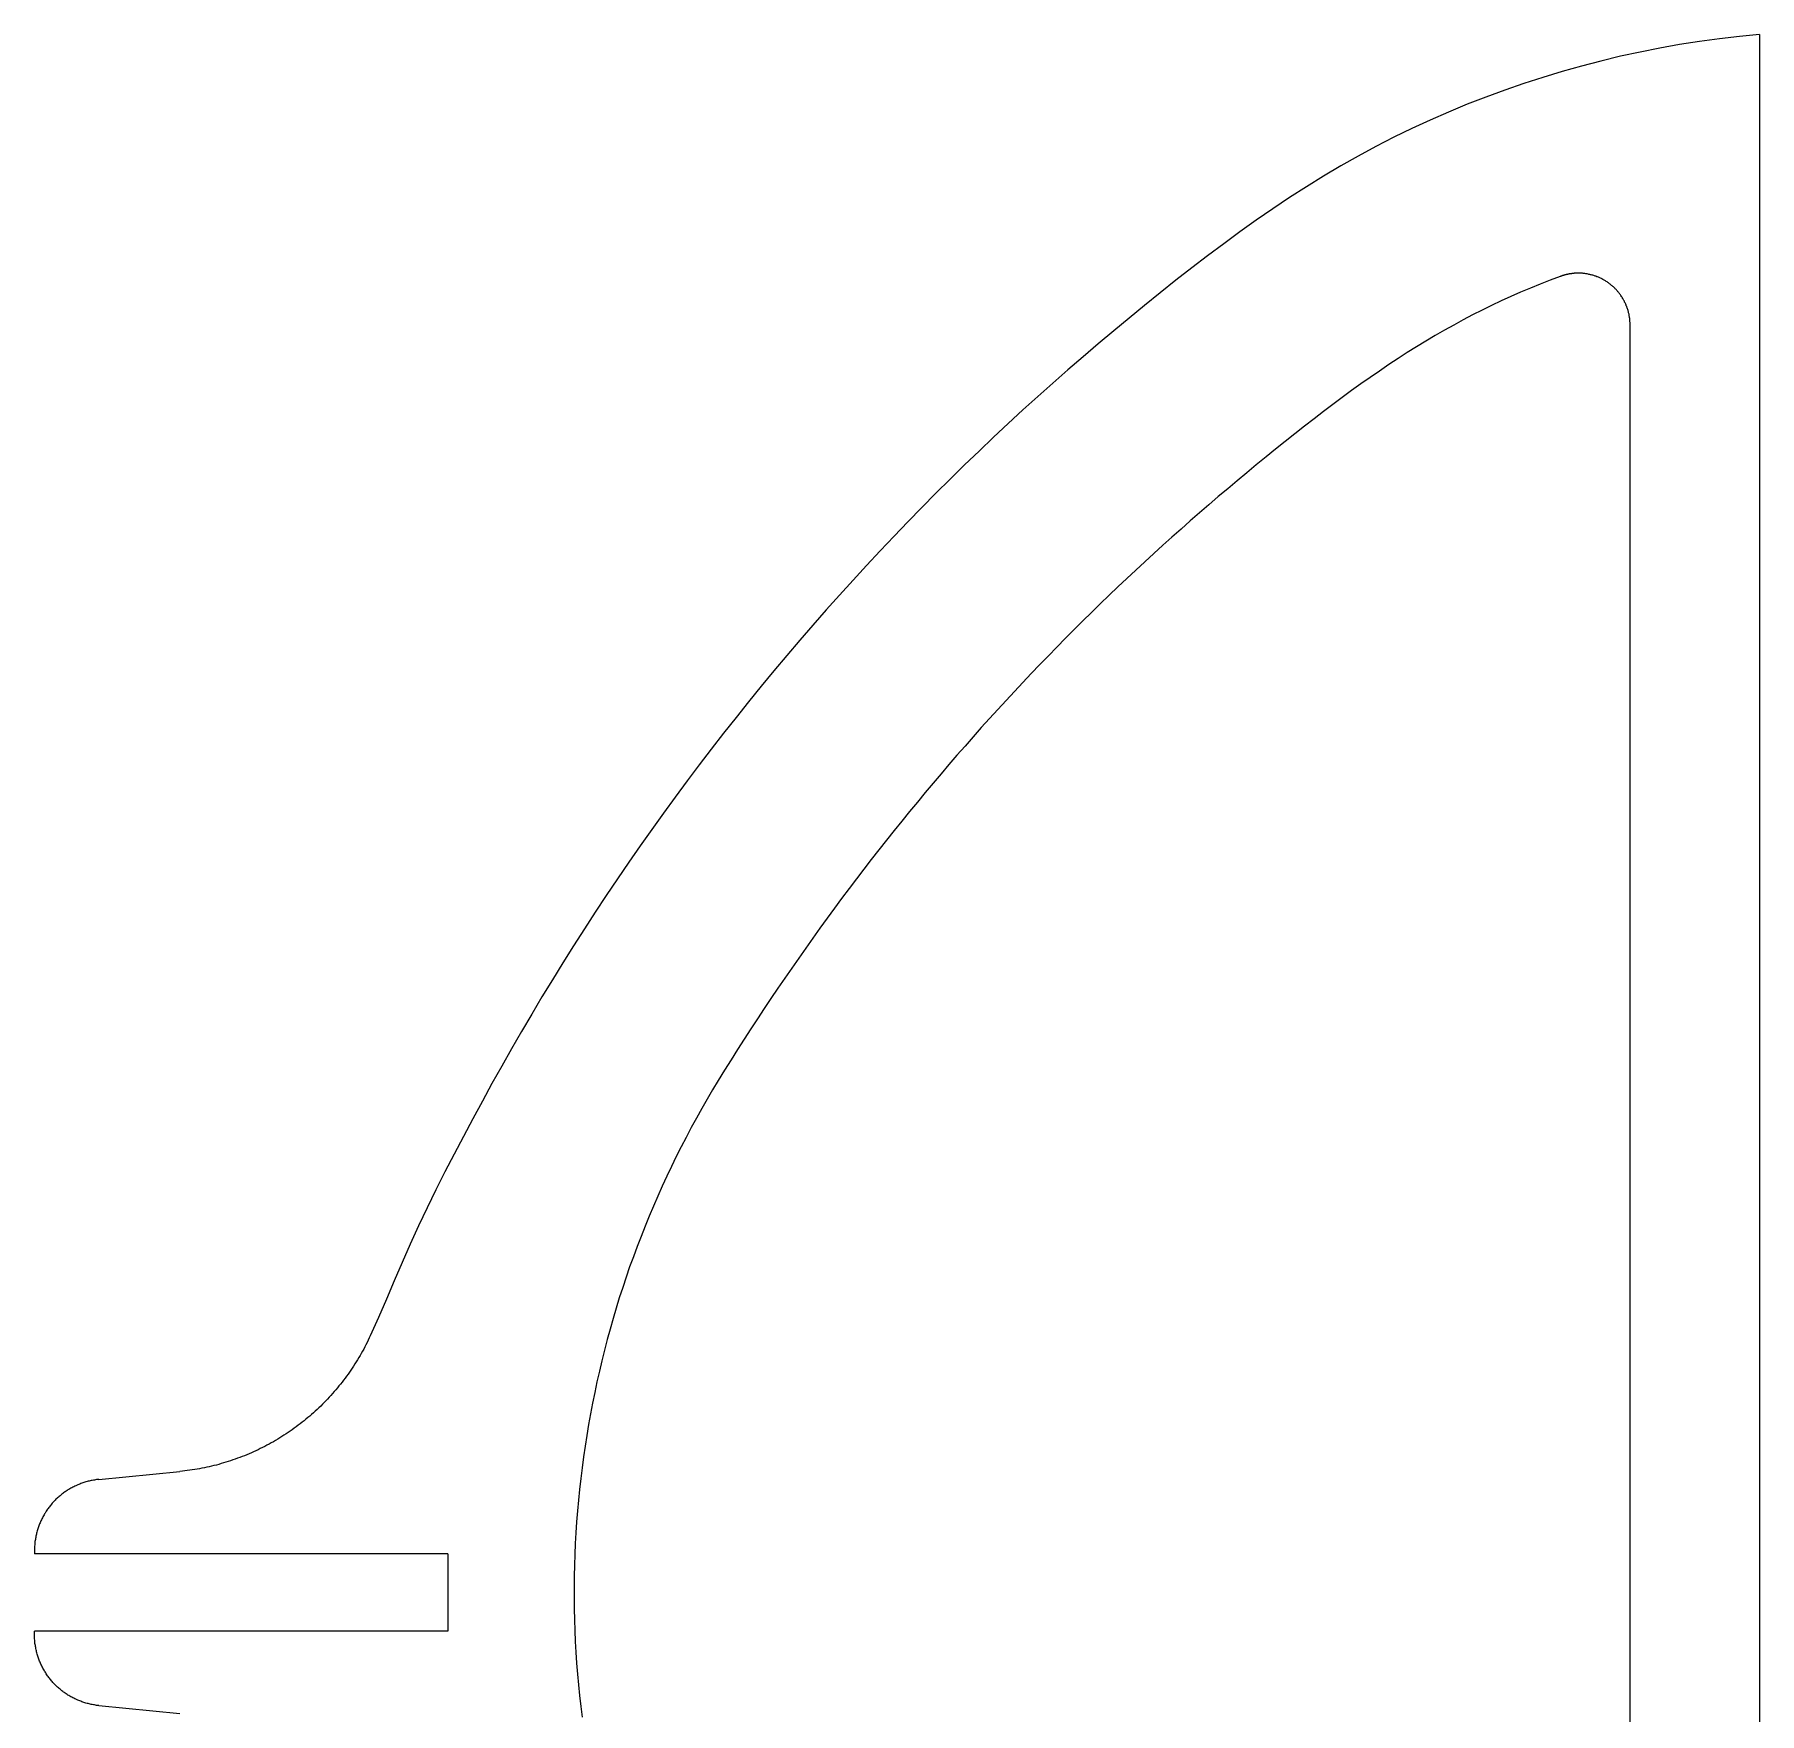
# Model space of a CAD drawing. Header units: metres. Extents: x -139 to -6, y -120 to 120.
# Drawn here: x -139.3 to -6, y -9.4 to 120.4 of the extents above; entities that cross this region are included whole.
import ezdxf

# ---------------------------------------------------------------- set-up
doc = ezdxf.new("R2010")
doc.units = ezdxf.units.M

msp = doc.modelspace()

# ---------------------------------------------------------------- linework, layer by layer
for p, q in [((-9.09, 120.06), (-10.63, 119.85)), ((-7.55, 120.24), (-9.09, 120.06)), ((-6, 120.39), (-7.55, 120.24)), ((-6, 120.39), (-6, -120.39)), ((-16.74, 118.71), (-18.25, 118.34)), ((-15.22, 119.04), (-16.74, 118.71)), ((-13.7, 119.34), (-15.22, 119.04)), ((-12.17, 119.61), (-13.7, 119.34)), ((-10.63, 119.85), (-12.17, 119.61)), ((-21.25, 117.53), (-22.74, 117.08)), ((-19.76, 117.95), (-21.25, 117.53)), ((-18.25, 118.34), (-19.76, 117.95)), ((-25.69, 116.1), (-27.15, 115.56)), ((-24.22, 116.6), (-25.69, 116.1)), ((-22.74, 117.08), (-24.22, 116.6)), ((-28.59, 115), (-30.03, 114.4)), ((-27.15, 115.56), (-28.59, 115)), ((-31.45, 113.78), (-32.86, 113.13)), ((-30.03, 114.4), (-31.45, 113.78)), ((-34.26, 112.45), (-35.64, 111.74)), ((-32.86, 113.13), (-34.26, 112.45)), ((-37, 111), (-38.35, 110.24)), ((-35.64, 111.74), (-37, 111)), ((-39.69, 109.44), (-41.01, 108.63)), ((-38.35, 110.24), (-39.69, 109.44)), ((-41.01, 108.63), (-42.32, 107.79)), ((-43.61, 106.93), (-44.89, 106.05)), ((-42.32, 107.79), (-43.61, 106.93)), ((-44.89, 106.05), (-46.15, 105.15)), ((-47.4, 104.23), (-48.64, 103.3)), ((-46.15, 105.15), (-47.4, 104.23)), ((-48.64, 103.3), (-49.87, 102.35)), ((-51.09, 101.4), (-52.3, 100.43)), ((-49.87, 102.35), (-51.09, 101.4)), ((-22.17, 101.41), (-22.94, 101.1)), ((-21.39, 101.7), (-22.17, 101.41)), ((-21.38, 101.7), (-21.39, 101.7)), ((-21.36, 101.71), (-21.38, 101.7)), ((-21.35, 101.71), (-21.36, 101.71)), ((-21.33, 101.72), (-21.35, 101.71)), ((-21.32, 101.72), (-21.33, 101.72)), ((-21.31, 101.73), (-21.32, 101.72)), ((-21.29, 101.73), (-21.31, 101.73)), ((-21.28, 101.74), (-21.29, 101.73)), ((-21.27, 101.74), (-21.28, 101.74)), ((-21.25, 101.75), (-21.27, 101.74)), ((-21.24, 101.75), (-21.25, 101.75)), ((-21.23, 101.76), (-21.24, 101.75)), ((-21.21, 101.76), (-21.23, 101.76)), ((-21.2, 101.76), (-21.21, 101.76)), ((-21.19, 101.77), (-21.2, 101.76)), ((-21.17, 101.77), (-21.19, 101.77)), ((-21.16, 101.78), (-21.17, 101.77)), ((-21.14, 101.78), (-21.16, 101.78)), ((-21.13, 101.78), (-21.14, 101.78)), ((-21.12, 101.79), (-21.13, 101.78)), ((-21.1, 101.79), (-21.12, 101.79)), ((-21.09, 101.8), (-21.1, 101.79)), ((-21.08, 101.8), (-21.09, 101.8)), ((-21.06, 101.8), (-21.08, 101.8)), ((-21.05, 101.81), (-21.06, 101.8)), ((-21.03, 101.81), (-21.05, 101.81)), ((-21.02, 101.82), (-21.03, 101.81)), ((-21.01, 101.82), (-21.02, 101.82)), ((-20.99, 101.82), (-21.01, 101.82)), ((-20.98, 101.83), (-20.99, 101.82)), ((-20.96, 101.83), (-20.98, 101.83)), ((-20.95, 101.83), (-20.96, 101.83)), ((-20.94, 101.84), (-20.95, 101.83)), ((-20.92, 101.84), (-20.94, 101.84)), ((-20.91, 101.84), (-20.92, 101.84)), ((-20.89, 101.85), (-20.91, 101.84)), ((-20.88, 101.85), (-20.89, 101.85)), ((-20.87, 101.85), (-20.88, 101.85)), ((-20.85, 101.86), (-20.87, 101.85)), ((-20.84, 101.86), (-20.85, 101.86)), ((-20.82, 101.86), (-20.84, 101.86)), ((-20.81, 101.86), (-20.82, 101.86)), ((-20.8, 101.87), (-20.81, 101.86)), ((-20.78, 101.87), (-20.8, 101.87)), ((-20.77, 101.87), (-20.78, 101.87)), ((-20.75, 101.88), (-20.77, 101.87)), ((-20.74, 101.88), (-20.75, 101.88)), ((-20.73, 101.88), (-20.74, 101.88)), ((-20.71, 101.88), (-20.73, 101.88)), ((-20.7, 101.89), (-20.71, 101.88)), ((-20.68, 101.89), (-20.7, 101.89)), ((-20.67, 101.89), (-20.68, 101.89)), ((-20.66, 101.89), (-20.67, 101.89)), ((-20.64, 101.9), (-20.66, 101.89)), ((-20.63, 101.9), (-20.64, 101.9)), ((-20.61, 101.9), (-20.63, 101.9)), ((-20.6, 101.9), (-20.61, 101.9)), ((-20.59, 101.9), (-20.6, 101.9)), ((-20.57, 101.91), (-20.59, 101.9)), ((-20.56, 101.91), (-20.57, 101.91)), ((-20.54, 101.91), (-20.56, 101.91)), ((-20.53, 101.91), (-20.54, 101.91)), ((-20.51, 101.91), (-20.53, 101.91)), ((-20.5, 101.92), (-20.51, 101.91)), ((-20.49, 101.92), (-20.5, 101.92)), ((-20.47, 101.92), (-20.49, 101.92)), ((-20.46, 101.92), (-20.47, 101.92)), ((-20.44, 101.92), (-20.46, 101.92)), ((-20.43, 101.92), (-20.44, 101.92)), ((-20.41, 101.93), (-20.43, 101.92)), ((-20.4, 101.93), (-20.41, 101.93)), ((-20.39, 101.93), (-20.4, 101.93)), ((-20.37, 101.93), (-20.39, 101.93)), ((-20.36, 101.93), (-20.37, 101.93)), ((-20.34, 101.93), (-20.36, 101.93)), ((-20.33, 101.93), (-20.34, 101.93)), ((-20.31, 101.94), (-20.33, 101.93)), ((-20.3, 101.94), (-20.31, 101.94)), ((-20.29, 101.94), (-20.3, 101.94)), ((-20.27, 101.94), (-20.29, 101.94)), ((-20.26, 101.94), (-20.27, 101.94)), ((-20.24, 101.94), (-20.26, 101.94)), ((-20.23, 101.94), (-20.24, 101.94)), ((-20.21, 101.94), (-20.23, 101.94)), ((-20.2, 101.94), (-20.21, 101.94)), ((-20.19, 101.94), (-20.2, 101.94)), ((-20.17, 101.94), (-20.19, 101.94)), ((-20.16, 101.94), (-20.17, 101.94)), ((-20.14, 101.95), (-20.16, 101.94)), ((-20.13, 101.95), (-20.14, 101.95)), ((-20.11, 101.95), (-20.13, 101.95)), ((-20.1, 101.95), (-20.11, 101.95)), ((-20.09, 101.95), (-20.1, 101.95)), ((-20.07, 101.95), (-20.09, 101.95)), ((-20.06, 101.95), (-20.07, 101.95)), ((-20.04, 101.95), (-20.06, 101.95)), ((-20.03, 101.95), (-20.04, 101.95)), ((-20.01, 101.95), (-20.03, 101.95)), ((-20, 101.95), (-20.01, 101.95)), ((-19.94, 101.95), (-20, 101.95)), ((-19.87, 101.95), (-19.94, 101.95)), ((-19.81, 101.94), (-19.87, 101.95)), ((-19.75, 101.94), (-19.81, 101.94)), ((-19.68, 101.94), (-19.75, 101.94)), ((-19.62, 101.93), (-19.68, 101.94)), ((-19.56, 101.92), (-19.62, 101.93)), ((-19.49, 101.92), (-19.56, 101.92)), ((-19.43, 101.91), (-19.49, 101.92)), ((-19.37, 101.9), (-19.43, 101.91)), ((-19.31, 101.89), (-19.37, 101.9)), ((-19.24, 101.88), (-19.31, 101.89)), ((-19.18, 101.86), (-19.24, 101.88)), ((-19.12, 101.85), (-19.18, 101.86)), ((-19.06, 101.83), (-19.12, 101.85)), ((-19, 101.82), (-19.06, 101.83)), ((-18.93, 101.8), (-19, 101.82)), ((-18.87, 101.79), (-18.93, 101.8)), ((-18.81, 101.77), (-18.87, 101.79)), ((-18.75, 101.75), (-18.81, 101.77)), ((-18.69, 101.73), (-18.75, 101.75)), ((-18.63, 101.71), (-18.69, 101.73)), ((-18.57, 101.68), (-18.63, 101.71)), ((-18.51, 101.66), (-18.57, 101.68)), ((-18.45, 101.64), (-18.51, 101.66)), ((-18.4, 101.61), (-18.45, 101.64)), ((-18.34, 101.59), (-18.4, 101.61)), ((-18.28, 101.56), (-18.34, 101.59)), ((-18.22, 101.53), (-18.28, 101.56)), ((-18.17, 101.5), (-18.22, 101.53)), ((-18.11, 101.47), (-18.17, 101.5)), ((-18.06, 101.44), (-18.11, 101.47)), ((-18, 101.41), (-18.06, 101.44)), ((-17.95, 101.38), (-18, 101.41)), ((-17.89, 101.35), (-17.95, 101.38)), ((-17.84, 101.31), (-17.89, 101.35)), ((-17.78, 101.28), (-17.84, 101.31)), ((-52.3, 100.43), (-53.51, 99.46)), ((-25.22, 100.14), (-25.96, 99.8)), ((-24.46, 100.47), (-25.22, 100.14)), ((-23.7, 100.79), (-24.46, 100.47)), ((-22.94, 101.1), (-23.7, 100.79)), ((-17.73, 101.24), (-17.78, 101.28)), ((-17.68, 101.21), (-17.73, 101.24)), ((-17.63, 101.17), (-17.68, 101.21)), ((-17.58, 101.13), (-17.63, 101.17)), ((-17.53, 101.09), (-17.58, 101.13)), ((-17.48, 101.05), (-17.53, 101.09)), ((-17.43, 101.01), (-17.48, 101.05)), ((-17.38, 100.97), (-17.43, 101.01)), ((-17.33, 100.93), (-17.38, 100.97)), ((-17.29, 100.89), (-17.33, 100.93)), ((-17.24, 100.84), (-17.29, 100.89)), ((-17.19, 100.8), (-17.24, 100.84)), ((-17.15, 100.75), (-17.19, 100.8)), ((-17.11, 100.71), (-17.15, 100.75)), ((-17.06, 100.66), (-17.11, 100.71)), ((-17.02, 100.61), (-17.06, 100.66)), ((-16.98, 100.57), (-17.02, 100.61)), ((-16.94, 100.52), (-16.98, 100.57)), ((-16.9, 100.47), (-16.94, 100.52)), ((-16.86, 100.42), (-16.9, 100.47)), ((-16.82, 100.37), (-16.86, 100.42)), ((-16.78, 100.32), (-16.82, 100.37)), ((-16.74, 100.27), (-16.78, 100.32)), ((-16.71, 100.22), (-16.74, 100.27)), ((-16.67, 100.16), (-16.71, 100.22)), ((-16.63, 100.11), (-16.67, 100.16)), ((-16.6, 100.06), (-16.63, 100.11)), ((-16.57, 100), (-16.6, 100.06)), ((-16.54, 99.95), (-16.57, 100)), ((-53.51, 99.46), (-54.71, 98.48)), ((-28.17, 98.72), (-28.89, 98.34)), ((-27.44, 99.09), (-28.17, 98.72)), ((-26.7, 99.45), (-27.44, 99.09)), ((-25.96, 99.8), (-26.7, 99.45)), ((-16.5, 99.89), (-16.54, 99.95)), ((-16.47, 99.84), (-16.5, 99.89)), ((-16.44, 99.78), (-16.47, 99.84)), ((-16.42, 99.72), (-16.44, 99.78)), ((-16.39, 99.67), (-16.42, 99.72)), ((-16.36, 99.61), (-16.39, 99.67)), ((-16.34, 99.55), (-16.36, 99.61)), ((-16.31, 99.49), (-16.34, 99.55)), ((-16.29, 99.43), (-16.31, 99.49)), ((-16.26, 99.38), (-16.29, 99.43)), ((-16.24, 99.32), (-16.26, 99.38)), ((-16.22, 99.26), (-16.24, 99.32)), ((-16.2, 99.2), (-16.22, 99.26)), ((-16.18, 99.14), (-16.2, 99.2)), ((-16.16, 99.07), (-16.18, 99.14)), ((-16.14, 99.01), (-16.16, 99.07)), ((-16.13, 98.95), (-16.14, 99.01)), ((-16.11, 98.89), (-16.13, 98.95)), ((-16.1, 98.83), (-16.11, 98.89)), ((-16.08, 98.77), (-16.1, 98.83)), ((-16.07, 98.7), (-16.08, 98.77)), ((-16.06, 98.64), (-16.07, 98.7)), ((-16.05, 98.58), (-16.06, 98.64)), ((-55.9, 97.49), (-57.09, 96.49)), ((-54.71, 98.48), (-55.9, 97.49)), ((-30.34, 97.54), (-31.06, 97.13)), ((-29.62, 97.94), (-30.34, 97.54)), ((-28.89, 98.34), (-29.62, 97.94)), ((-16.04, 98.52), (-16.05, 98.58)), ((-16.03, 98.45), (-16.04, 98.52)), ((-16.02, 98.39), (-16.03, 98.45)), ((-16.02, 98.33), (-16.02, 98.39)), ((-16.01, 98.26), (-16.02, 98.33)), ((-16.01, 98.2), (-16.01, 98.26)), ((-16, 98.14), (-16.01, 98.2)), ((-16, 98.07), (-16, 98.14)), ((-16, 98.01), (-16, 98.07)), ((-16, 97.95), (-16, 98.01)), ((-16, -97.95), (-16, 97.95)), ((-57.09, 96.49), (-58.27, 95.48)), ((-32.5, 96.26), (-33.22, 95.81)), ((-31.78, 96.7), (-32.5, 96.26)), ((-31.06, 97.13), (-31.78, 96.7)), ((-58.27, 95.48), (-59.44, 94.47)), ((-34.65, 94.88), (-35.37, 94.39)), ((-33.93, 95.35), (-34.65, 94.88)), ((-33.22, 95.81), (-33.93, 95.35)), ((-60.6, 93.45), (-61.76, 92.42)), ((-59.44, 94.47), (-60.6, 93.45)), ((-36.8, 93.39), (-37.52, 92.88)), ((-36.08, 93.9), (-36.8, 93.39)), ((-35.37, 94.39), (-36.08, 93.9)), ((-61.76, 92.42), (-62.91, 91.38)), ((-38.24, 92.35), (-38.96, 91.81)), ((-37.52, 92.88), (-38.24, 92.35)), ((-62.91, 91.38), (-64.05, 90.33)), ((-40.42, 90.7), (-41.16, 90.12)), ((-39.69, 91.26), (-40.42, 90.7)), ((-38.96, 91.81), (-39.69, 91.26)), ((-64.05, 90.33), (-65.18, 89.27)), ((-41.9, 89.54), (-42.64, 88.95)), ((-41.16, 90.12), (-41.9, 89.54)), ((-66.3, 88.2), (-67.42, 87.13)), ((-65.18, 89.27), (-66.3, 88.2)), ((-43.39, 88.35), (-44.13, 87.75)), ((-42.64, 88.95), (-43.39, 88.35)), ((-67.42, 87.13), (-68.53, 86.04)), ((-44.88, 87.14), (-45.62, 86.53)), ((-44.13, 87.75), (-44.88, 87.14)), ((-68.53, 86.04), (-69.63, 84.95)), ((-46.36, 85.91), (-47.09, 85.29)), ((-45.62, 86.53), (-46.36, 85.91)), ((-69.63, 84.95), (-70.72, 83.85)), ((-48.55, 84.06), (-49.27, 83.44)), ((-47.82, 84.68), (-48.55, 84.06)), ((-47.09, 85.29), (-47.82, 84.68)), ((-71.8, 82.74), (-72.87, 81.63)), ((-70.72, 83.85), (-71.8, 82.74)), ((-49.98, 82.81), (-50.69, 82.18)), ((-49.27, 83.44), (-49.98, 82.81)), ((-72.87, 81.63), (-73.94, 80.5)), ((-51.4, 81.55), (-52.11, 80.92)), ((-50.69, 82.18), (-51.4, 81.55)), ((-73.94, 80.5), (-74.99, 79.37)), ((-52.81, 80.29), (-53.5, 79.65)), ((-52.11, 80.92), (-52.81, 80.29)), ((-74.99, 79.37), (-76.04, 78.23)), ((-54.2, 79), (-54.89, 78.36)), ((-53.5, 79.65), (-54.2, 79)), ((-76.04, 78.23), (-77.08, 77.08)), ((-55.57, 77.71), (-56.26, 77.06)), ((-54.89, 78.36), (-55.57, 77.71)), ((-77.08, 77.08), (-78.11, 75.93)), ((-56.94, 76.4), (-57.61, 75.74)), ((-56.26, 77.06), (-56.94, 76.4)), ((-79.14, 74.76), (-80.15, 73.59)), ((-78.11, 75.93), (-79.14, 74.76)), ((-58.29, 75.08), (-58.96, 74.41)), ((-57.61, 75.74), (-58.29, 75.08)), ((-80.15, 73.59), (-81.15, 72.41)), ((-59.62, 73.74), (-60.29, 73.06)), ((-58.96, 74.41), (-59.62, 73.74)), ((-81.15, 72.41), (-82.15, 71.22)), ((-60.95, 72.38), (-61.61, 71.7)), ((-60.29, 73.06), (-60.95, 72.38)), ((-82.15, 71.22), (-83.13, 70.03)), ((-62.27, 71.01), (-62.92, 70.32)), ((-61.61, 71.7), (-62.27, 71.01)), ((-83.13, 70.03), (-84.11, 68.83)), ((-63.57, 69.63), (-64.21, 68.94)), ((-62.92, 70.32), (-63.57, 69.63)), ((-84.11, 68.83), (-85.08, 67.62)), ((-64.85, 68.24), (-65.49, 67.54)), ((-64.21, 68.94), (-64.85, 68.24)), ((-85.08, 67.62), (-86.04, 66.41)), ((-66.13, 66.83), (-66.76, 66.12)), ((-65.49, 67.54), (-66.13, 66.83)), ((-86.04, 66.41), (-86.99, 65.18)), ((-67.38, 65.41), (-68.01, 64.7)), ((-66.76, 66.12), (-67.38, 65.41)), ((-86.99, 65.18), (-87.93, 63.95)), ((-68.63, 63.98), (-69.24, 63.26)), ((-68.01, 64.7), (-68.63, 63.98)), ((-88.86, 62.72), (-89.78, 61.47)), ((-87.93, 63.95), (-88.86, 62.72)), ((-69.24, 63.26), (-69.86, 62.54)), ((-89.78, 61.47), (-90.69, 60.22)), ((-70.47, 61.81), (-71.07, 61.08)), ((-69.86, 62.54), (-70.47, 61.81)), ((-90.69, 60.22), (-91.59, 58.96)), ((-71.67, 60.35), (-72.27, 59.61)), ((-71.07, 61.08), (-71.67, 60.35)), ((-91.59, 58.96), (-92.49, 57.7)), ((-72.87, 58.88), (-73.46, 58.13)), ((-72.27, 59.61), (-72.87, 58.88)), ((-92.49, 57.7), (-93.37, 56.43)), ((-74.04, 57.39), (-74.63, 56.64)), ((-73.46, 58.13), (-74.04, 57.39)), ((-93.37, 56.43), (-94.24, 55.15)), ((-74.63, 56.64), (-75.21, 55.9)), ((-94.24, 55.15), (-95.11, 53.87)), ((-75.78, 55.14), (-76.35, 54.39)), ((-75.21, 55.9), (-75.78, 55.14)), ((-95.11, 53.87), (-95.96, 52.57)), ((-76.92, 53.63), (-77.48, 52.87)), ((-76.35, 54.39), (-76.92, 53.63)), ((-95.96, 52.57), (-96.8, 51.28)), ((-78.04, 52.11), (-78.6, 51.34)), ((-77.48, 52.87), (-78.04, 52.11)), ((-96.8, 51.28), (-97.64, 49.97)), ((-78.6, 51.34), (-79.15, 50.57)), ((-97.64, 49.97), (-98.46, 48.66)), ((-79.7, 49.8), (-80.24, 49.03)), ((-79.15, 50.57), (-79.7, 49.8)), ((-98.46, 48.66), (-99.27, 47.35)), ((-80.78, 48.25), (-81.32, 47.48)), ((-80.24, 49.03), (-80.78, 48.25)), ((-99.27, 47.35), (-100.08, 46.02)), ((-81.85, 46.7), (-82.38, 45.91)), ((-81.32, 47.48), (-81.85, 46.7)), ((-100.08, 46.02), (-100.87, 44.7)), ((-82.38, 45.91), (-82.91, 45.13)), ((-100.87, 44.7), (-101.65, 43.36)), ((-83.43, 44.34), (-83.94, 43.55)), ((-82.91, 45.13), (-83.43, 44.34)), ((-101.65, 43.36), (-102.42, 42.02)), ((-84.45, 42.76), (-84.96, 41.96)), ((-83.94, 43.55), (-84.45, 42.76)), ((-102.42, 42.02), (-103.18, 40.67)), ((-84.96, 41.96), (-85.46, 41.16)), ((-103.18, 40.67), (-103.94, 39.32)), ((-85.96, 40.36), (-86.45, 39.56)), ((-85.46, 41.16), (-85.96, 40.36)), ((-103.94, 39.32), (-104.68, 37.97)), ((-86.89, 38.84), (-87.31, 38.12)), ((-86.45, 39.56), (-86.89, 38.84)), ((-104.68, 37.97), (-105.42, 36.61)), ((-87.73, 37.39), (-88.14, 36.65)), ((-87.31, 38.12), (-87.73, 37.39)), ((-105.42, 36.61), (-106.15, 35.24)), ((-88.14, 36.65), (-88.55, 35.92)), ((-106.15, 35.24), (-106.86, 33.87)), ((-88.94, 35.17), (-89.33, 34.43)), ((-88.55, 35.92), (-88.94, 35.17)), ((-106.86, 33.87), (-107.57, 32.5)), ((-89.7, 33.68), (-90.07, 32.92)), ((-89.33, 34.43), (-89.7, 33.68)), ((-107.57, 32.5), (-108.27, 31.11)), ((-90.43, 32.16), (-90.79, 31.4)), ((-90.07, 32.92), (-90.43, 32.16)), ((-108.27, 31.11), (-108.95, 29.73)), ((-90.79, 31.4), (-91.13, 30.63)), ((-108.95, 29.73), (-109.61, 28.33)), ((-91.47, 29.86), (-91.79, 29.08)), ((-91.13, 30.63), (-91.47, 29.86)), ((-109.61, 28.33), (-110.26, 26.92)), ((-92.11, 28.31), (-92.42, 27.52)), ((-91.79, 29.08), (-92.11, 28.31)), ((-110.26, 26.92), (-110.88, 25.51)), ((-92.72, 26.74), (-93.01, 25.95)), ((-92.42, 27.52), (-92.72, 26.74)), ((-110.88, 25.51), (-111.49, 24.09)), ((-93.01, 25.95), (-93.3, 25.16)), ((-111.49, 24.09), (-112.1, 22.67)), ((-93.57, 24.36), (-93.84, 23.57)), ((-93.3, 25.16), (-93.57, 24.36)), ((-112.1, 22.67), (-112.71, 21.25)), ((-94.1, 22.77), (-94.34, 21.96)), ((-93.84, 23.57), (-94.1, 22.77)), ((-94.34, 21.96), (-94.58, 21.16)), ((-112.71, 21.25), (-113.34, 19.84)), ((-94.81, 20.35), (-95.03, 19.54)), ((-94.58, 21.16), (-94.81, 20.35)), ((-113.85, 18.81), (-113.95, 18.65)), ((-113.76, 18.98), (-113.85, 18.81)), ((-113.68, 19.15), (-113.76, 18.98)), ((-113.59, 19.32), (-113.68, 19.15)), ((-113.51, 19.49), (-113.59, 19.32)), ((-113.42, 19.67), (-113.51, 19.49)), ((-113.34, 19.84), (-113.42, 19.67)), ((-95.25, 18.72), (-95.45, 17.91)), ((-95.03, 19.54), (-95.25, 18.72)), ((-114.74, 17.34), (-114.84, 17.18)), ((-114.63, 17.5), (-114.74, 17.34)), ((-114.53, 17.66), (-114.63, 17.5)), ((-114.43, 17.82), (-114.53, 17.66)), ((-114.33, 17.98), (-114.43, 17.82)), ((-114.23, 18.15), (-114.33, 17.98)), ((-114.13, 18.31), (-114.23, 18.15)), ((-114.04, 18.48), (-114.13, 18.31)), ((-113.95, 18.65), (-114.04, 18.48)), ((-95.45, 17.91), (-95.64, 17.09)), ((-115.64, 16.11), (-115.76, 15.96)), ((-115.52, 16.26), (-115.64, 16.11)), ((-115.4, 16.41), (-115.52, 16.26)), ((-115.29, 16.56), (-115.4, 16.41)), ((-115.17, 16.71), (-115.29, 16.56)), ((-115.06, 16.87), (-115.17, 16.71)), ((-114.95, 17.02), (-115.06, 16.87)), ((-114.84, 17.18), (-114.95, 17.02)), ((-95.83, 16.27), (-96, 15.45)), ((-95.64, 17.09), (-95.83, 16.27)), ((-116.9, 14.68), (-117.04, 14.54)), ((-116.77, 14.81), (-116.9, 14.68)), ((-116.64, 14.95), (-116.77, 14.81)), ((-116.51, 15.09), (-116.64, 14.95)), ((-116.38, 15.23), (-116.51, 15.09)), ((-116.25, 15.37), (-116.38, 15.23)), ((-116.13, 15.52), (-116.25, 15.37)), ((-116, 15.66), (-116.13, 15.52)), ((-115.88, 15.81), (-116, 15.66)), ((-115.76, 15.96), (-115.88, 15.81)), ((-96, 15.45), (-96.17, 14.62)), ((-118.31, 13.39), (-118.46, 13.27)), ((-118.16, 13.51), (-118.31, 13.39)), ((-118.02, 13.63), (-118.16, 13.51)), ((-117.88, 13.76), (-118.02, 13.63)), ((-117.73, 13.89), (-117.88, 13.76)), ((-117.59, 14.01), (-117.73, 13.89)), ((-117.45, 14.14), (-117.59, 14.01)), ((-117.31, 14.27), (-117.45, 14.14)), ((-117.17, 14.41), (-117.31, 14.27)), ((-117.04, 14.54), (-117.17, 14.41)), ((-96.33, 13.8), (-96.48, 12.97)), ((-96.17, 14.62), (-96.33, 13.8)), ((-120.17, 12.05), (-120.33, 11.95)), ((-120.01, 12.15), (-120.17, 12.05)), ((-119.85, 12.25), (-120.01, 12.15)), ((-119.69, 12.36), (-119.85, 12.25)), ((-119.53, 12.47), (-119.69, 12.36)), ((-119.37, 12.58), (-119.53, 12.47)), ((-119.22, 12.69), (-119.37, 12.58)), ((-119.07, 12.8), (-119.22, 12.69)), ((-118.91, 12.92), (-119.07, 12.8)), ((-118.76, 13.03), (-118.91, 12.92)), ((-118.61, 13.15), (-118.76, 13.03)), ((-118.46, 13.27), (-118.61, 13.15)), ((-96.62, 12.14), (-96.75, 11.31)), ((-96.48, 12.97), (-96.62, 12.14)), ((-122.7, 10.72), (-122.88, 10.65)), ((-122.53, 10.8), (-122.7, 10.72)), ((-122.36, 10.87), (-122.53, 10.8)), ((-122.18, 10.95), (-122.36, 10.87)), ((-122.01, 11.03), (-122.18, 10.95)), ((-121.84, 11.12), (-122.01, 11.03)), ((-121.67, 11.2), (-121.84, 11.12)), ((-121.5, 11.29), (-121.67, 11.2)), ((-121.33, 11.38), (-121.5, 11.29)), ((-121.16, 11.47), (-121.33, 11.38)), ((-120.99, 11.56), (-121.16, 11.47)), ((-120.82, 11.65), (-120.99, 11.56)), ((-120.66, 11.75), (-120.82, 11.65)), ((-120.49, 11.85), (-120.66, 11.75)), ((-120.33, 11.95), (-120.49, 11.85)), ((-96.75, 11.31), (-96.87, 10.48)), ((-134.32, 8.74), (-128.05, 9.35)), ((-127.86, 9.37), (-128.05, 9.35)), ((-127.67, 9.39), (-127.86, 9.37)), ((-127.48, 9.42), (-127.67, 9.39)), ((-127.29, 9.44), (-127.48, 9.42)), ((-127.1, 9.47), (-127.29, 9.44)), ((-126.91, 9.5), (-127.1, 9.47)), ((-126.73, 9.53), (-126.91, 9.5)), ((-126.54, 9.56), (-126.73, 9.53)), ((-126.35, 9.6), (-126.54, 9.56)), ((-126.16, 9.64), (-126.35, 9.6)), ((-125.98, 9.68), (-126.16, 9.64)), ((-125.79, 9.72), (-125.98, 9.68)), ((-125.6, 9.76), (-125.79, 9.72)), ((-125.42, 9.81), (-125.6, 9.76)), ((-125.23, 9.85), (-125.42, 9.81)), ((-125.05, 9.9), (-125.23, 9.85)), ((-124.86, 9.96), (-125.05, 9.9)), ((-124.68, 10.01), (-124.86, 9.96)), ((-124.5, 10.06), (-124.68, 10.01)), ((-124.32, 10.12), (-124.5, 10.06)), ((-124.13, 10.18), (-124.32, 10.12)), ((-123.95, 10.24), (-124.13, 10.18)), ((-123.77, 10.3), (-123.95, 10.24)), ((-123.59, 10.37), (-123.77, 10.3)), ((-123.41, 10.43), (-123.59, 10.37)), ((-123.24, 10.5), (-123.41, 10.43)), ((-123.06, 10.57), (-123.24, 10.5)), ((-122.88, 10.65), (-123.06, 10.57)), ((-96.98, 9.64), (-97.08, 8.81)), ((-96.87, 10.48), (-96.98, 9.64)), ((-136.55, 8.01), (-136.63, 7.97)), ((-136.48, 8.06), (-136.55, 8.01)), ((-136.41, 8.1), (-136.48, 8.06)), ((-136.33, 8.14), (-136.41, 8.1)), ((-136.26, 8.17), (-136.33, 8.14)), ((-136.18, 8.21), (-136.26, 8.17)), ((-136.1, 8.25), (-136.18, 8.21)), ((-136.03, 8.28), (-136.1, 8.25)), ((-135.95, 8.32), (-136.03, 8.28)), ((-135.87, 8.35), (-135.95, 8.32)), ((-135.79, 8.38), (-135.87, 8.35)), ((-135.71, 8.41), (-135.79, 8.38)), ((-135.63, 8.44), (-135.71, 8.41)), ((-135.55, 8.47), (-135.63, 8.44)), ((-135.47, 8.49), (-135.55, 8.47)), ((-135.39, 8.52), (-135.47, 8.49)), ((-135.31, 8.54), (-135.39, 8.52)), ((-135.23, 8.57), (-135.31, 8.54)), ((-135.15, 8.59), (-135.23, 8.57)), ((-135.07, 8.61), (-135.15, 8.59)), ((-134.99, 8.63), (-135.07, 8.61)), ((-134.9, 8.65), (-134.99, 8.63)), ((-134.82, 8.66), (-134.9, 8.65)), ((-134.74, 8.68), (-134.82, 8.66)), ((-134.65, 8.69), (-134.74, 8.68)), ((-134.57, 8.71), (-134.65, 8.69)), ((-134.49, 8.72), (-134.57, 8.71)), ((-134.4, 8.73), (-134.49, 8.72)), ((-134.32, 8.74), (-134.4, 8.73)), ((-97.08, 8.81), (-97.18, 7.97)), ((-138.08, 6.7), (-138.13, 6.63)), ((-138.03, 6.76), (-138.08, 6.7)), ((-137.97, 6.83), (-138.03, 6.76)), ((-137.92, 6.89), (-137.97, 6.83)), ((-137.86, 6.95), (-137.92, 6.89)), ((-137.8, 7.02), (-137.86, 6.95)), ((-137.74, 7.08), (-137.8, 7.02)), ((-137.69, 7.14), (-137.74, 7.08)), ((-137.63, 7.2), (-137.69, 7.14)), ((-137.56, 7.26), (-137.63, 7.2)), ((-137.5, 7.31), (-137.56, 7.26)), ((-137.44, 7.37), (-137.5, 7.31)), ((-137.38, 7.43), (-137.44, 7.37)), ((-137.31, 7.48), (-137.38, 7.43)), ((-137.25, 7.53), (-137.31, 7.48)), ((-137.18, 7.59), (-137.25, 7.53)), ((-137.11, 7.64), (-137.18, 7.59)), ((-137.05, 7.69), (-137.11, 7.64)), ((-136.98, 7.74), (-137.05, 7.69)), ((-136.91, 7.79), (-136.98, 7.74)), ((-136.84, 7.83), (-136.91, 7.79)), ((-136.77, 7.88), (-136.84, 7.83)), ((-136.7, 7.93), (-136.77, 7.88)), ((-136.63, 7.97), (-136.7, 7.93)), ((-97.26, 7.14), (-97.33, 6.3)), ((-97.18, 7.97), (-97.26, 7.14)), ((-138.85, 5.39), (-138.89, 5.31)), ((-138.82, 5.47), (-138.85, 5.39)), ((-138.79, 5.55), (-138.82, 5.47)), ((-138.75, 5.62), (-138.79, 5.55)), ((-138.71, 5.7), (-138.75, 5.62)), ((-138.68, 5.78), (-138.71, 5.7)), ((-138.64, 5.85), (-138.68, 5.78)), ((-138.6, 5.92), (-138.64, 5.85)), ((-138.55, 6), (-138.6, 5.92)), ((-138.51, 6.07), (-138.55, 6)), ((-138.47, 6.14), (-138.51, 6.07)), ((-138.42, 6.22), (-138.47, 6.14)), ((-138.38, 6.29), (-138.42, 6.22)), ((-138.33, 6.36), (-138.38, 6.29)), ((-138.28, 6.43), (-138.33, 6.36)), ((-138.23, 6.49), (-138.28, 6.43)), ((-138.18, 6.56), (-138.23, 6.49)), ((-138.13, 6.63), (-138.18, 6.56)), ((-97.4, 5.46), (-97.45, 4.62)), ((-97.33, 6.3), (-97.4, 5.46)), ((-139.23, 4.01), (-139.25, 3.93)), ((-139.22, 4.1), (-139.23, 4.01)), ((-139.21, 4.18), (-139.22, 4.1)), ((-139.19, 4.26), (-139.21, 4.18)), ((-139.18, 4.34), (-139.19, 4.26)), ((-139.16, 4.43), (-139.18, 4.34)), ((-139.14, 4.51), (-139.16, 4.43)), ((-139.12, 4.59), (-139.14, 4.51)), ((-139.1, 4.67), (-139.12, 4.59)), ((-139.08, 4.76), (-139.1, 4.67)), ((-139.05, 4.84), (-139.08, 4.76)), ((-139.03, 4.92), (-139.05, 4.84)), ((-139, 5), (-139.03, 4.92)), ((-138.98, 5.08), (-139, 5)), ((-138.95, 5.16), (-138.98, 5.08)), ((-138.92, 5.24), (-138.95, 5.16)), ((-138.89, 5.31), (-138.92, 5.24)), ((-97.45, 4.62), (-97.5, 3.78)), ((-139.28, 3.42), (-139.29, 3.34)), ((-139.29, 3.34), (-139.29, 3.25)), ((-139.29, 3.25), (-139.29, 3.17)), ((-139.29, 3.17), (-139.28, 3.08)), ((-139.27, 3.68), (-139.28, 3.59)), ((-139.28, 3.59), (-139.28, 3.51)), ((-139.28, 3.51), (-139.28, 3.42)), ((-139.28, 3.08), (-139.28, 3)), ((-107.36, 3), (-139.28, 3)), ((-139.26, 3.76), (-139.27, 3.68)), ((-139.25, 3.93), (-139.26, 3.84)), ((-139.26, 3.84), (-139.26, 3.76)), ((-107.36, 3), (-107.36, -3)), ((-97.54, 2.94), (-97.57, 2.1)), ((-97.5, 3.78), (-97.54, 2.94)), ((-97.57, 2.1), (-97.59, 1.26)), ((-97.59, 1.26), (-97.59, 0.42)), ((-97.59, 0.42), (-97.59, -0.42)), ((-97.59, -0.42), (-97.59, -1.26)), ((-97.59, -1.26), (-97.57, -2.1)), ((-97.57, -2.1), (-97.54, -2.94)), ((-139.29, -3.17), (-139.28, -3.08)), ((-139.29, -3.25), (-139.29, -3.17)), ((-139.29, -3.34), (-139.29, -3.25)), ((-139.28, -3.42), (-139.29, -3.34)), ((-107.36, -3), (-139.28, -3)), ((-139.28, -3.08), (-139.28, -3)), ((-139.28, -3.51), (-139.28, -3.42)), ((-139.28, -3.59), (-139.28, -3.51)), ((-139.27, -3.68), (-139.28, -3.59)), ((-139.26, -3.76), (-139.27, -3.68)), ((-139.26, -3.84), (-139.26, -3.76)), ((-139.25, -3.93), (-139.26, -3.84)), ((-139.23, -4.01), (-139.25, -3.93)), ((-97.54, -2.94), (-97.5, -3.78)), ((-97.5, -3.78), (-97.45, -4.62)), ((-139.22, -4.1), (-139.23, -4.01)), ((-139.21, -4.18), (-139.22, -4.1)), ((-139.19, -4.26), (-139.21, -4.18)), ((-139.18, -4.34), (-139.19, -4.26)), ((-139.16, -4.43), (-139.18, -4.34)), ((-139.14, -4.51), (-139.16, -4.43)), ((-139.12, -4.59), (-139.14, -4.51)), ((-139.1, -4.67), (-139.12, -4.59)), ((-139.08, -4.76), (-139.1, -4.67)), ((-139.05, -4.84), (-139.08, -4.76)), ((-139.03, -4.92), (-139.05, -4.84)), ((-139, -5), (-139.03, -4.92)), ((-138.98, -5.08), (-139, -5)), ((-138.95, -5.16), (-138.98, -5.08)), ((-138.92, -5.24), (-138.95, -5.16)), ((-138.89, -5.31), (-138.92, -5.24)), ((-138.85, -5.39), (-138.89, -5.31)), ((-97.45, -4.62), (-97.4, -5.46)), ((-138.82, -5.47), (-138.85, -5.39)), ((-138.79, -5.55), (-138.82, -5.47)), ((-138.75, -5.62), (-138.79, -5.55)), ((-138.71, -5.7), (-138.75, -5.62)), ((-138.68, -5.78), (-138.71, -5.7)), ((-138.64, -5.85), (-138.68, -5.78)), ((-138.6, -5.92), (-138.64, -5.85)), ((-138.55, -6), (-138.6, -5.92)), ((-138.51, -6.07), (-138.55, -6)), ((-138.47, -6.14), (-138.51, -6.07)), ((-138.42, -6.22), (-138.47, -6.14)), ((-138.38, -6.29), (-138.42, -6.22)), ((-138.33, -6.36), (-138.38, -6.29)), ((-138.28, -6.43), (-138.33, -6.36)), ((-138.23, -6.49), (-138.28, -6.43)), ((-138.18, -6.56), (-138.23, -6.49)), ((-138.13, -6.63), (-138.18, -6.56)), ((-138.08, -6.7), (-138.13, -6.63)), ((-97.4, -5.46), (-97.33, -6.3)), ((-97.33, -6.3), (-97.26, -7.14)), ((-138.03, -6.76), (-138.08, -6.7)), ((-137.97, -6.83), (-138.03, -6.76)), ((-137.92, -6.89), (-137.97, -6.83)), ((-137.86, -6.95), (-137.92, -6.89)), ((-137.8, -7.02), (-137.86, -6.95)), ((-137.74, -7.08), (-137.8, -7.02)), ((-137.69, -7.14), (-137.74, -7.08)), ((-137.63, -7.2), (-137.69, -7.14)), ((-137.56, -7.26), (-137.63, -7.2)), ((-137.5, -7.31), (-137.56, -7.26)), ((-137.44, -7.37), (-137.5, -7.31)), ((-137.38, -7.43), (-137.44, -7.37)), ((-137.31, -7.48), (-137.38, -7.43)), ((-137.25, -7.53), (-137.31, -7.48)), ((-137.18, -7.59), (-137.25, -7.53)), ((-137.11, -7.64), (-137.18, -7.59)), ((-137.05, -7.69), (-137.11, -7.64)), ((-136.98, -7.74), (-137.05, -7.69)), ((-136.91, -7.79), (-136.98, -7.74)), ((-136.84, -7.83), (-136.91, -7.79)), ((-136.77, -7.88), (-136.84, -7.83)), ((-136.7, -7.93), (-136.77, -7.88)), ((-136.63, -7.97), (-136.7, -7.93)), ((-136.55, -8.01), (-136.63, -7.97)), ((-97.26, -7.14), (-97.18, -7.97)), ((-97.18, -7.97), (-97.08, -8.81)), ((-136.48, -8.06), (-136.55, -8.01)), ((-136.41, -8.1), (-136.48, -8.06)), ((-136.33, -8.14), (-136.41, -8.1)), ((-136.26, -8.17), (-136.33, -8.14)), ((-136.18, -8.21), (-136.26, -8.17)), ((-136.1, -8.25), (-136.18, -8.21)), ((-136.03, -8.28), (-136.1, -8.25)), ((-135.95, -8.32), (-136.03, -8.28)), ((-135.87, -8.35), (-135.95, -8.32)), ((-135.79, -8.38), (-135.87, -8.35)), ((-135.71, -8.41), (-135.79, -8.38)), ((-135.63, -8.44), (-135.71, -8.41)), ((-135.55, -8.47), (-135.63, -8.44)), ((-135.47, -8.49), (-135.55, -8.47)), ((-135.39, -8.52), (-135.47, -8.49)), ((-135.31, -8.54), (-135.39, -8.52)), ((-135.23, -8.57), (-135.31, -8.54)), ((-135.15, -8.59), (-135.23, -8.57)), ((-135.07, -8.61), (-135.15, -8.59)), ((-134.99, -8.63), (-135.07, -8.61)), ((-134.9, -8.65), (-134.99, -8.63)), ((-134.82, -8.66), (-134.9, -8.65)), ((-134.74, -8.68), (-134.82, -8.66)), ((-134.65, -8.69), (-134.74, -8.68)), ((-134.57, -8.71), (-134.65, -8.69)), ((-134.49, -8.72), (-134.57, -8.71)), ((-134.4, -8.73), (-134.49, -8.72)), ((-134.32, -8.74), (-134.4, -8.73)), ((-134.32, -8.74), (-128.05, -9.35)), ((-97.08, -8.81), (-96.98, -9.64))]:
    msp.add_line(p, q)

doc.saveas('drawing.dxf')
